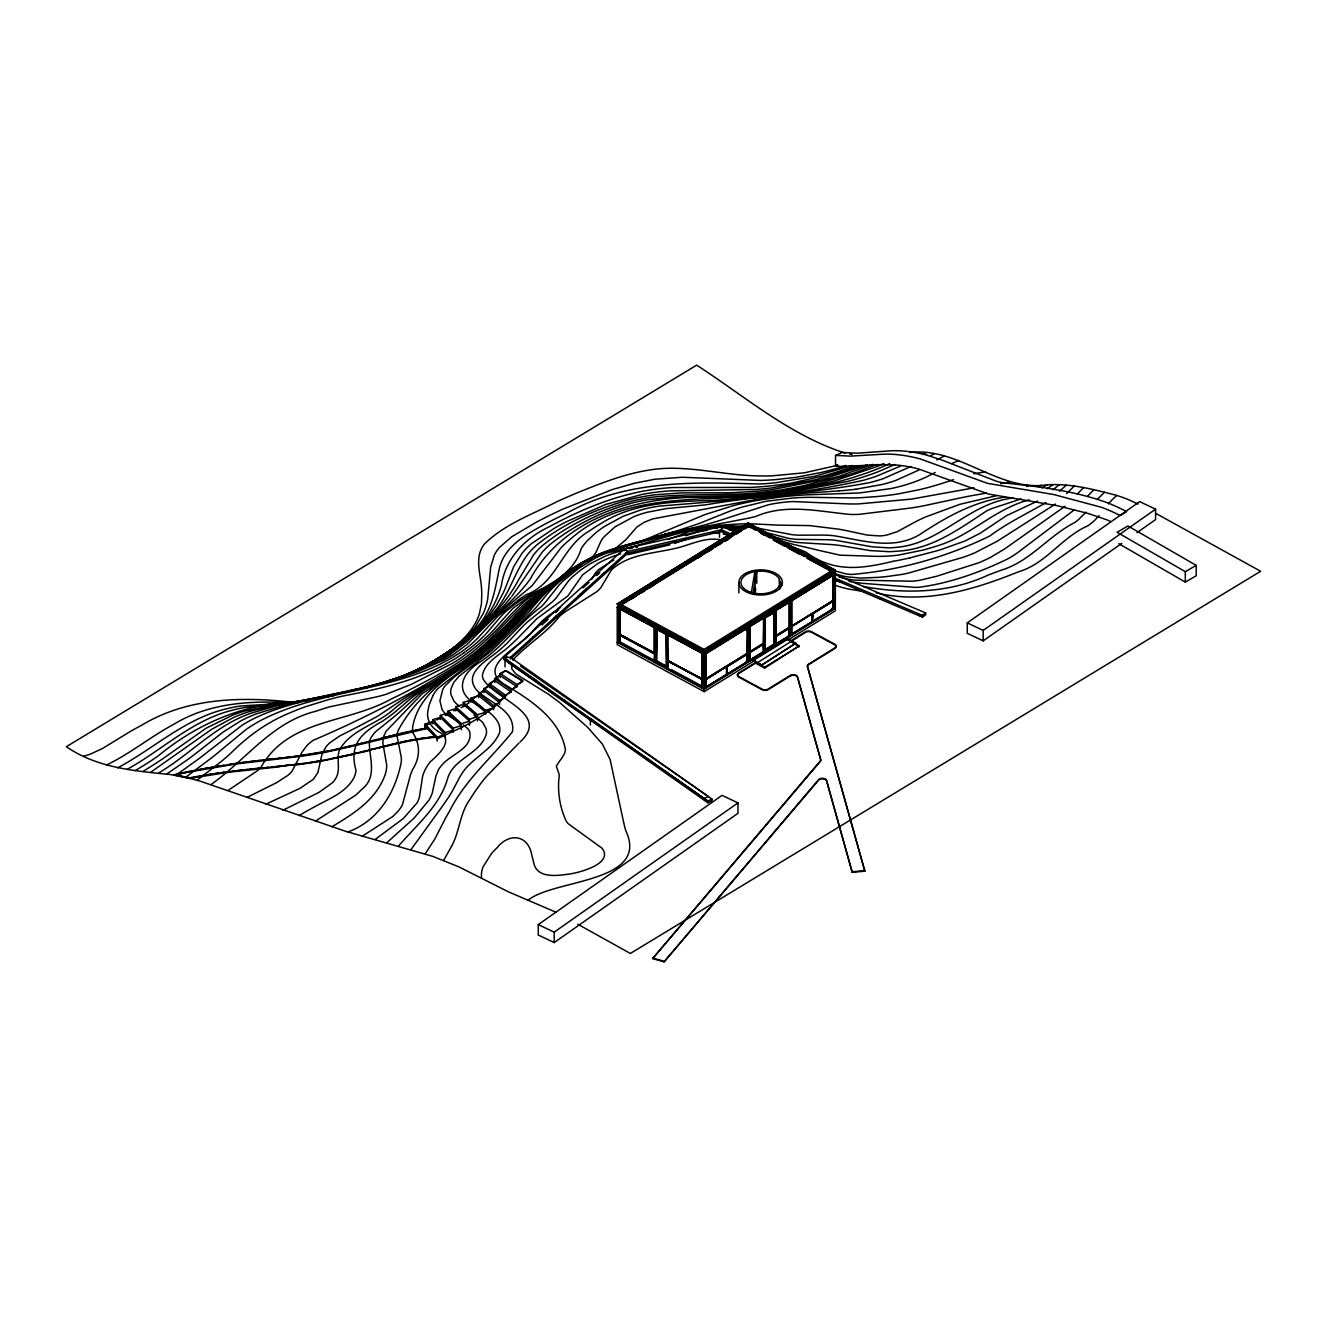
<?xml version="1.0" encoding="UTF-8"?>
<svg xmlns="http://www.w3.org/2000/svg" width="1327" height="1327" viewBox="0 0 1327 1327"><rect width="100%" height="100%" fill="white"/><g stroke="black" fill="none" stroke-linecap="round" stroke-linejoin="round"><path stroke-width="1.5" d="M619.294 608.579L619.626 634.505L654.659 653.266M667.249 634.14L667.199 668.908M667.498 660.365L666.95 634.323M774.918 610.121L775.549 610.752L789.797 601.96L775.217 610.221L775.847 636.313L775.847 610.569L774.918 610.121L775.549 645.221L775.549 610.47L775.532 636.147M511.393 663.367L511.94 669.09L516.021 674.066L548.433 694.237L559.878 702.713L587.662 727.329L602.441 744.148L610.121 759.542L623.624 822.276M751.364 592.456L754.897 571.572L754.897 593.053M759.973 571.091L756.755 571.39L753.106 592.837L756.158 593.501M753.935 592.787L754.897 587.098M755.096 592.987L755.793 588.939M779.778 585.008L779.43 579.136A19.673 11.362 0 0 0 750.219 572.8A19.673 11.362 0 0 0 747.184 590.731A19.673 11.362 0 0 0 777.97 587.778L779.778 585.008L779.778 588.956M781.819 585.29A21.763 12.573 0 0 0 754.3 570.411A21.763 12.573 0 0 0 745.741 591.61A21.763 12.573 0 0 0 781.819 585.29L782.366 582.022M591.61 579.517L594.96 573.695A52.284 30.189 0 0 1 598.991 569.283L613.804 560.044M432.818 695.796L429.417 704.305A136.482 78.791 0 0 0 428.273 709.381C425.735 718.189 430.363 726.897 437.96 731.376C455.31 739.537 439.171 753.902 430.545 761.582A83.02 47.921 0 0 0 427.311 765.944L426.382 767.454A94.781 54.722 0 0 0 423.479 773.591A91.646 52.914 0 0 0 422.6 776.411L419.315 797.56A72.371 41.784 0 0 1 416.894 803.084L403.358 818.477L375.126 839.477M451.578 846.244C459.805 831.365 459.673 813.202 470.09 799.252A442.405 255.431 0 0 1 474.485 792.319L480.639 783.66A298.741 172.477 0 0 1 486.893 776.013L518.99 743.02M451.545 846.311L443.649 860.394M512.836 660.133C527.068 644.391 546.16 633.56 559.297 616.524A99.276 57.326 0 0 1 566.082 611.216L597.067 591.494A61.258 35.365 0 0 0 601.031 587.38L610.868 570.826A42.099 24.301 0 0 1 612.427 569.018C629.363 554.155 653.133 553.525 674.083 548.648C690.206 545.43 705.981 535.693 722.867 540.421M425.237 853.792L434.874 838.913L445.208 818.825A385.626 222.637 0 0 1 449.389 811.46C464.765 780.458 491.388 758.132 512.404 731.824C515.987 710.36 489.033 702.713 476.575 690.09C461.779 671.744 490.376 659.187 501.722 648.107A189.661 109.494 0 0 0 507.611 642.683L522.058 627.14A152.688 88.163 0 0 1 527.98 621.534L552.679 601.579A97.402 56.232 0 0 0 556.677 597.299L567.774 581.906A96.871 55.933 0 0 1 572.551 576.797L580.115 570.527A146.683 84.679 0 0 1 591.394 563.129L604.2 556.677A100.852 58.222 0 0 1 616.64 552.115L625.78 549.577M442.936 805.456L448.775 796.98A279.217 161.197 0 0 0 452.391 791.008L459.822 776.975A139.634 80.615 0 0 1 462.012 773.392C471.981 757.833 491.853 750.634 499.334 733.267A39.412 22.758 0 0 0 499.798 731.177C500.694 722.452 493.627 715.651 487.258 710.791M442.389 806.219L411.071 849.462M511.84 596.321L542.046 552.364A142.42 82.224 0 0 1 550.191 544.352C574.624 524.895 603.354 510.729 633.51 502.684A113.177 65.338 0 0 1 648.555 499.615L675.078 497.044L727.677 495.95A299.238 172.775 0 0 0 749.689 494.606L783.179 490.592A299.006 172.626 0 0 0 804.361 486.727L807.828 485.997A262.282 151.427 0 0 0 820.584 483.028L851.901 473.855L876.865 464.483M510.912 597.465L505.769 603.586A224.661 129.714 0 0 1 498.255 611.415L467.071 639.349M790.394 641.074L805.439 631.785A4.263 2.455 0 0 1 811.46 631.669L834.865 644.308A4.263 2.455 0 0 1 835.065 647.775L808.558 664.13A4.263 2.455 0 0 0 807.463 666.204L864.839 871.176L852.233 872.353L826.572 780.923A4.263 2.455 0 0 0 823.005 778.899A4.263 2.455 0 0 0 818.56 780.243L664.081 961.859L652.619 958.608L820.318 760.869A4.263 2.455 0 0 0 820.7 759.392L797.494 676.753A4.263 2.455 0 0 0 794.525 674.796A4.263 2.455 0 0 0 790.179 675.476L768.184 689.045A4.263 2.455 0 0 1 762.162 689.161L738.757 676.521A4.263 2.455 0 0 1 738.558 673.054L755.279 662.737M652.619 958.608L820.318 761.449A4.263 2.455 0 0 0 820.7 759.973L797.494 677.334A4.263 2.455 0 0 0 794.525 675.377A4.263 2.455 0 0 0 790.179 676.057L768.184 689.625A4.263 2.455 0 0 1 762.162 689.741L738.757 677.102A4.263 2.455 0 0 1 738.558 673.618L755.279 663.318M664.081 961.859L818.56 779.662A4.263 2.455 0 0 1 823.005 778.319A4.263 2.455 0 0 1 826.572 780.342L852.233 872.353M1099.038 515.689L1094.808 520.184A80.897 46.694 0 0 1 1087.841 525.824C1061.782 537.12 1046.306 563.593 1018.672 571.738C973.57 589.901 925.035 604.548 876.119 592.837M534.234 629.33L542.544 620.704A124.854 72.073 0 0 1 548.665 615.546L560.674 607.351M1085.917 512.156L1078.951 519.189A89.788 51.836 0 0 1 1074.853 522.456C1048.413 535.892 1030.134 561.603 1001.056 570.228A544.352 314.283 0 0 1 988.433 574.956C948.672 593.517 904.981 594.114 862.699 586.418M533.404 630.259C523.435 646.199 472.064 666.37 507.03 685.959C531.546 700.606 560.094 719.665 565.418 749.589A42.779 24.699 0 0 1 564.274 753.985L561.785 758.264A72.089 41.618 0 0 1 560.127 760.338L556.312 766.16L558.667 772.828A35.016 20.22 0 0 1 559.198 775.996C557.29 791.157 559.679 807.098 566.115 820.932A44.305 25.578 0 0 0 568.321 823.802L602.01 848.218A32.312 18.661 0 0 1 602.956 849.496C609.309 859.581 594.96 866.531 587.33 869.285A63.663 36.758 0 0 1 579.418 871.872A66.897 38.632 0 0 1 571.589 873.697C559.148 875.455 537.335 879.552 533.769 863.048A147.96 85.426 0 0 0 532.011 856.313C528.71 834.235 509.104 832.527 497.111 847.737A138.456 79.935 0 0 0 491.604 853.443L483.111 866.763A70.215 40.54 0 0 0 481.502 877.827M590.565 559.53L595.723 552.828L600.799 541.482A65.686 37.919 0 0 1 603.752 537.153L614.882 526.935L633.875 516.651A84.779 48.95 0 0 1 646.979 512.305L666.204 508.606L698.135 505.587A317.12 183.076 0 0 0 707.009 504.642C761.001 495.286 816.022 492.831 869.815 482.58A125.319 72.355 0 0 0 883.384 478.599L910.77 466.54M1077.441 493.943L1083.529 487.573M398.531 846.029C416.562 825.095 439.685 806.103 447.614 778.601C453.386 757.982 480.722 754.134 486.412 733.649A36.327 20.967 0 0 0 486.08 728.606L482.58 722.27L473.971 715.17M501.921 632.564L548.2 586.965L570.013 571.755M1087.941 495.817L1093.846 489.763M501.075 633.443L480.805 652.237L458.313 668.675A448.692 259.047 0 0 1 448.858 674.697L427.145 688.182A153.186 88.445 0 0 0 420.543 692.926L400.455 711.322A188.069 108.582 0 0 1 396.043 715.187L376.039 731.359A63.812 36.841 0 0 0 373.899 733.632L371.527 736.817A45.964 26.54 0 0 0 369.354 741.66C368.989 757.916 378.046 777.141 361.408 789.665A111.418 64.326 0 0 1 355.454 795.321L315.411 821.131M1097.363 499.3L1104.611 492.217M516.07 614.65L534.963 595.972A140.314 81.013 0 0 1 544.452 588.956L554.885 582.669M1066.626 493.611L1074.339 485.981M515.506 615.23C487.274 646.747 453.685 672.374 415.832 691.284M520.084 741.959C551.203 713.578 494.341 699.495 483.061 678.86A29.576 17.069 0 0 1 482.431 675.161C485.4 660.929 500.976 654.675 510.447 645.121A194.223 112.131 0 0 0 518.011 637.972L536.854 618.697L567.939 595.906L582.586 574.89L597.979 563.411A106.807 61.656 0 0 1 613.538 556.212L620.638 553.741M1073.925 510.149L1018.008 552.38A114.52 66.118 0 0 1 1007.823 558.866C979.873 572.401 949.833 583.25 918.947 587.264A49.514 28.58 0 0 1 915.066 587.38L862.732 583.333M1059.41 491.272L1066.394 485.085M506.897 656.566L503.845 659.32L707.888 802.802L712.002 800.845L712.002 799.103L510.414 657.363L503.845 657.578L503.845 659.32L704.255 798.506L708.369 796.548L520.566 666.137M541.914 624.967L548.018 619.46M555.631 612.593L558.667 609.839M583.034 587.861L589.138 582.354M596.752 575.487L599.787 572.75M730.746 535.577L721.241 531.53L627.721 553.243L510.414 659.088L510.414 657.363L627.721 551.501L721.241 529.788L730.746 533.836M392.709 816.536L397.685 811.66A70.364 40.623 0 0 0 402.446 804.693L410.59 774.47A345.8 199.647 0 0 1 412.631 769.395C419.979 758.198 420.593 744.779 413.228 733.466A51.985 30.007 0 0 1 412.564 727.544C417.988 694.751 448.244 676.886 473.739 660.183A300.731 173.621 0 0 0 481.601 653.979C522.821 621.152 551.534 569.864 604.05 552.977M386.588 842.927L414.206 818.013L429.019 800.081A94.532 54.573 0 0 0 432.27 793.048L435.969 775.831L438.491 769.693A52.383 30.239 0 0 1 442.14 764.8C450.815 754.217 472.876 748.66 469.741 731.874A25.777 14.879 0 0 0 467.336 728.208L463.372 724.94M466.192 640.128C448.609 656.284 426.962 667.033 404.752 675.327A256.194 147.911 0 0 1 392.377 680.22M1065.05 506.267L1004.29 549.179L990.324 557.473A124.688 71.99 0 0 1 978.381 562.897L936.597 576.266L919.661 580.314A58.57 33.805 0 0 1 912.097 581.209L854.306 580.098A60.395 34.867 0 0 1 845.034 578.506L839.195 576.996M581.193 593.915L583.996 591.394A53.163 30.703 0 0 0 586.667 588.408M1052.875 489.812L1059.377 484.687M392.576 816.652L362.022 836.358M1055.429 504.061L997.041 541.35L974.682 552.895A132.053 76.236 0 0 1 962.092 557.605L908.63 573.032A98.331 56.762 0 0 1 901.182 574.541L887.78 576.416A206.763 119.38 0 0 1 878.673 577.328L861.057 578.108L846.41 576.764A48.353 27.917 0 0 1 839.228 575.022L835.164 573.695M833.273 579.186L922.497 617.171L922.497 615.429L925.665 612.958L834.301 574.077M922.497 617.171L925.665 614.7L925.665 612.958M197.043 780.293L221.427 761.366A418.221 241.464 0 0 0 230.334 753.67C247.519 736.369 267.507 721.838 290.248 712.715A198.221 114.454 0 0 1 306.603 706.346L328.084 699.744A305.359 176.292 0 0 1 341.47 696.327C378.029 689.227 414.87 681.464 447.713 662.919A160.617 92.724 0 0 0 457.151 657.412L463.67 653.033M615.396 548.582L625.929 539.641L636.993 526.919L644.358 522.208L652.685 518.907L768.748 497.094A392.294 226.486 0 0 1 802.686 493.379M211.076 784.522C246.192 759.707 272.151 721.722 316.307 711.139A167.749 96.854 0 0 1 329.826 706.793L374.728 697.289A109.411 63.165 0 0 0 386.273 694.253L410.939 684.516L452.225 663.467A178.631 103.141 0 0 0 462.41 656.848L472.196 649.467A366.119 211.375 0 0 0 481.369 641.804L487.772 635.948A219.652 126.811 0 0 0 493.926 629.612A245.478 141.724 0 0 0 497.36 625.664L512.902 608.313L529.423 596.37A181.368 104.7 0 0 1 537.335 591.958L551.518 584.859M185.498 777.406L212.486 757.17A515.938 297.878 0 0 0 221.609 749.639L245.976 729.568A159.041 91.812 0 0 1 259.694 721.025C323.058 687.469 400.92 692.76 461.249 651.889A168.562 97.319 0 0 0 470.737 644.607A164.084 94.731 0 0 0 477.786 638.105L497.89 616.11L519.62 599.107A281.871 162.74 0 0 1 525.956 594.844C556.842 583.565 561.62 546.956 588.873 531.298A196.263 113.309 0 0 1 601.28 523.336C636.097 501.241 678.279 501.722 717.89 500.097A333.84 192.747 0 0 0 730.182 499.134L798.904 490.592L847.356 481.485A200.609 115.831 0 0 0 861.936 477.388A195.616 112.944 0 0 0 878.938 471.417L894.846 464.516M467.054 664.13C438.889 680.237 413.41 701.601 398.15 730.547A55.037 31.782 0 0 0 397.088 736.087L401.301 757.601A86.487 49.928 0 0 1 401.301 761.914C395.38 792.302 378.394 820.982 347.79 831.996M175.562 775.416L197.176 759.989A549.959 317.518 0 0 0 208.505 751.264L242.509 724.94A146.235 84.43 0 0 1 257.073 717.044C293.532 700.291 333.923 695.895 372.306 685.362A272.085 157.084 0 0 0 385.792 681.647L390.221 680.303A295.772 170.768 0 0 0 415.865 671.396L439.453 660.796A150.93 87.134 0 0 0 450.317 654.393L465.943 642.45L503.58 608.065A323.224 186.609 0 0 0 511.675 600.418L518.127 593.766A285.504 164.83 0 0 0 523.435 587.761L526.454 584.079A255.298 147.397 0 0 0 530.435 578.771C565.617 514.196 646.796 493.81 715.386 497.691A329.925 190.474 0 0 0 732.736 496.895A326.475 188.5 0 0 0 763.738 494.125L785.634 491.09A379.505 219.104 0 0 0 800.911 488.469L815.541 485.533A256.41 148.043 0 0 0 834.102 481.004L877.18 466.49A238.843 137.892 0 0 0 883.848 463.621M538.264 924.604L722.037 795.354L737.961 802.901L737.961 813.335L554.188 942.585L538.264 935.037L538.264 924.604L554.188 932.151L737.961 802.901M1121.779 543.373L983.174 640.858L967.267 633.311L967.267 622.877L1139.661 501.623L1155.585 509.17L1155.585 519.587L1136.99 532.674M983.174 640.858L983.174 630.425L1155.585 509.17M1047.119 488.718L1052.958 484.637M1046.058 502.551C1027.181 513.499 1007.409 522.871 989.809 535.992C946.897 556.975 898.943 570.643 851.37 574.458A36.476 21.066 0 0 1 845.365 573.745L833.522 570.461M166.721 774.023L185.448 761.151A535.511 309.174 0 0 0 195.019 754.084L222.886 732.222L240.17 721.241A138.423 79.919 0 0 1 255.647 714.059L291.21 703.227L375.723 684.865A260.44 150.366 0 0 0 389.242 681.182L406.692 675.609A326.707 188.633 0 0 0 419.382 670.998L443.069 660.514A146.335 84.48 0 0 0 453.983 654.161L466.756 644.673L492.715 618.797L532.276 585.472L561.238 547.52A144.494 83.419 0 0 1 568.935 540.421C621.401 492.815 694.369 501.855 759.193 495.369A485.052 280.047 0 0 0 784.655 491.985A533.023 307.731 0 0 0 800.015 489.547L829.425 483.824A239.673 138.373 0 0 0 852.266 477.737L865.37 473.44A232.142 134.027 0 0 0 889.77 463.587M468.564 701.9L478.632 695.099L496.68 677.832A133.048 79.57 -58.2 0 1 505.487 670.616A129.416 71.94 61.8 0 1 508.739 672.258L522.871 680.569L518.774 683.853A137.61 82.291 -58.2 0 0 511.409 690.256L493.644 707.789L479.843 717.161A146.965 105.513 -43.2 0 1 471.301 722.27L467.552 724.36A195.998 140.728 -43.2 0 1 462.028 727.246L437.197 738.791L427.626 728.009L399.609 733.731M158.593 773.011C186.51 756.49 209.318 732.305 238.711 718.239A131.323 75.821 0 0 1 250.77 713.262L277.924 705.433L345.601 691.815M439.884 657.263C453.9 648.123 467.701 637.275 475.779 622.313A138.705 80.084 0 0 0 479.445 613.538L481.452 603.868L481.784 593.6A321.98 185.896 0 0 0 481.585 589.437C481.021 574.425 473.772 557.357 484.388 544.12C504.326 524.231 531.895 514.561 556.56 501.871A603.171 348.238 0 0 1 576.349 493.196C602.607 482.447 629.529 471.831 657.976 468.912A85.575 49.414 0 0 1 667.232 468.315C699.03 467.552 730.165 476.011 761.947 475.929A145.124 83.783 0 0 0 772.364 475.829L804.344 472.81L837.868 465.263M331.932 826.738C353.513 813.915 376.503 799.468 385.212 774.454A89.539 51.687 0 0 0 386.721 765.132L382.823 742.987L383.42 736.933L386.074 731.293L422.268 693.673L451.412 673.801M150.797 772.198L211.557 729.369L233.784 717.376A124.887 72.106 0 0 1 250.504 711.239L274.059 705.483L333.84 694.801M228.062 790.411L256.94 771.087A95.312 55.021 0 0 0 260.888 767.371C288.407 718.62 346.828 723.696 390.569 699.346A686.042 396.093 0 0 0 402.363 693.639C431.209 678.578 461.066 664.18 484.72 641.306C506.532 622.363 522.191 595.989 550.622 585.605M452.109 673.37L470.952 660.564L489.132 645.735A560.094 323.357 0 0 0 498.106 637.408L529.788 604.714L562.499 575.702A129.764 74.909 0 0 1 570.212 570.743L573.048 569.117M702.381 653.465L702.381 679.208M1046.986 484.819L1041.927 487.954M143.084 771.435L155.989 763.257A488.668 282.137 0 0 0 163.685 758.115L206.199 728.175L233.005 714.971A117.39 67.777 0 0 1 245.976 710.741L270.227 705.533L325.497 697.09A354.508 204.673 0 0 0 334.105 695.448M748.378 522.855L617.221 604.034L748.378 522.855L835.346 570.112L704.106 650.645L617.967 603.967L617.967 607.069L704.173 653.647L834.567 573.198L834.567 570.096L748.362 523.518L617.967 603.967M619.593 603.735L748.445 524.231L832.974 569.897L832.974 571.141L748.445 525.475L619.593 604.979L619.593 603.735L704.106 649.401L832.974 569.897M754.897 660.382L704.189 691.666L617.221 644.673L617.221 607.136L715.153 546.707M718.637 544.551L748.378 526.222L755.61 530.137M623.259 603.802L617.221 607.501L704.189 654.493L835.346 573.579L827.385 569.316M624.154 603.221L627.704 601.031M628.534 600.534L646.962 589.155M647.924 588.574L674.929 571.904M676.123 571.191L713.528 548.084M714.888 547.271L722.253 542.693M725.454 540.752L730.995 537.302M736.021 534.217L741.461 530.85M744.845 528.793L748.378 526.587L748.362 523.518M631.254 599.14L636.446 595.923M641.638 592.721L645.104 590.581M648.571 588.442L653.763 585.24M697.604 558.203L701.087 556.046M708.303 551.601L711.753 549.461M725.62 540.918L729.087 538.779M620.671 607.434L618.996 608.463L618.996 643.213L620.671 642.185M654.228 661.891L654.808 653.465L619.925 634.605L619.925 642.683L654.808 661.526L619.327 643.048L619.925 608.562L619.327 634.688L654.808 653.166L619.925 634.323M618.88 641.223L617.221 642.251L704.189 689.244L835.346 608.33L833.555 607.368M656.898 628.882L656.301 661.377L656.898 628.882L666.668 634.157L666.668 668.957L667.846 668.227L667.846 633.493L655.72 626.941L654.228 627.787L654.228 653.531M656.301 629.247L666.088 634.522L667.846 633.493M667.846 633.775L666.867 634.323L666.867 669.073L667.796 668.543L667 634.688M655.72 626.941L655.72 661.692L654.543 662.422L654.51 627.605M668.178 660L667 660.73L702.68 679.324L667.581 660.365M716.232 642.965L719.582 640.908M722.916 638.834L734.611 631.619M835.346 570.112L704.189 651.026L617.221 603.768M833.555 572.617L702.083 653.647L702.083 679.391L667 660.431L702.083 679.391M747.035 627.621L705.466 653.266L706.097 679.358L706.097 653.597L747.665 627.953L747.035 653.365L705.466 679.009M763.274 617.602L749.324 626.211L749.954 652.303L749.954 626.543L763.904 617.951L763.274 643.346L749.324 651.955M791.174 600.385L833.373 575.072L833.373 600.832L791.489 626.593M704.189 691.666L704.189 654.128L835.346 573.198L808.16 558.518M764.667 617.752L774.454 612.444L774.454 644.59L765.297 650.23L764.667 617.752L774.454 612.444M833.373 575.072L791.804 600.733L790.925 600.252L790.925 634.986L833.057 609.027L833.041 574.259M775.217 635.981L789.167 627.372L789.167 601.629M832.742 574.74L832.742 600.484L791.804 626.477M705.466 687.369L747.035 661.725L747.035 653.664L747.665 662.073L705.466 687.369L705.466 679.308L747.35 653.531M749.324 660.315L763.274 651.723L763.274 643.645L763.904 652.055L749.324 660.315L749.324 652.254L763.589 643.529M775.217 644.341L789.167 635.733L789.167 627.654L789.797 636.081L775.217 644.341L775.217 636.263L789.482 627.538M833.057 600.667L791.174 626.427L811.875 613.655L812.506 622.064L812.506 613.638M705.782 679.474L747.665 653.713L747.665 627.953M749.639 652.42L763.904 643.695L763.904 617.951M775.532 636.446L789.797 627.721L789.797 601.96M706.097 687.718L706.097 679.64L726.184 666.536L726.814 674.945L726.798 666.502M726.483 674.415L727.113 666.685L747.665 653.995M749.954 660.664L749.954 652.585L763.904 643.977M775.847 644.69L775.847 636.612L789.797 628.003M812.19 621.534L812.821 613.804L833.373 601.114L832.742 608.861L791.174 634.505L833.373 609.193L833.373 601.114M667 668.791L702.68 687.386L702.68 679.324L667.282 660.547M764.667 649.898L773.823 644.242L773.823 612.112M752.774 660.813L787.342 639.498L799.236 645.917L764.667 667.249L752.774 659.95L787.342 638.619L795.818 643.197L761.25 665.391L795.818 643.197M788.122 639.879L835.346 610.752L835.346 573.198M864.839 871.176L807.463 666.784A4.263 2.455 0 0 1 808.558 664.711L835.065 648.356A4.263 2.455 0 0 0 834.865 644.889L811.46 632.249A4.263 2.455 0 0 0 805.439 632.365L756.208 663.533L764.667 668.111L799.236 645.917M528.279 900.088C553.724 879.204 649.998 882.969 625.896 830.934A235.144 135.752 0 0 1 624.718 826.87L623.657 822.491M562.034 577.179L558.551 579.302A144.179 83.236 0 0 0 548.947 586.02L518.874 614.036L493.495 639.879A368.342 212.652 0 0 1 487.059 646L462.476 665.242L422.401 690.073A184.669 106.624 0 0 0 409.579 699.528L397.188 710.21A182.794 105.546 0 0 1 390.038 715.883L386.837 718.189A266.644 153.949 0 0 1 381.994 721.506C360.546 733.035 348.951 745.509 356.001 770.224A59.781 34.519 0 0 1 353.894 777.838C346.115 792.335 329.693 798.489 316.042 806.036A343.577 198.37 0 0 0 303.17 813.186L299.089 815.624M556.743 581.01L536.821 595.574L485.599 646.183A284.293 164.133 0 0 1 477.156 653.614C450.981 675.244 418.519 687.535 392.908 709.945C376.238 724.791 350.544 729.734 339.413 750.186C336.096 759.127 340.939 769.262 336.046 777.838A46.03 26.573 0 0 1 332.546 782.665L319.027 792.352L282.983 810.216M135.238 770.589L140.994 767.122A467.403 269.862 0 0 0 157.664 756.357C197.275 723.431 245.877 702.58 297.845 701.784M1037.664 501.025L1006.712 515.539L979.807 533.471L964.812 541.068L939.499 550.108L910.14 557.821M434.924 660.232L427.725 664.329A232.49 134.226 0 0 1 412.68 671.844L408.766 673.602A279.582 161.413 0 0 1 378.344 683.77A269.165 155.408 0 0 1 369.337 686.208L359.982 688.547M1196.208 565.385L1127.967 525.973L1117.069 532.276L1185.31 571.672L1196.208 565.385L1196.208 575.802L1185.31 582.089L1118.81 543.705M457.4 708.784L453.817 710.824M1038.643 486.611L1041.28 485.151M556.096 582.006L558.551 580.662M450.251 712.798L445.225 715.518M117.688 767.869C153.949 748.494 185.1 718.587 226.104 708.917A95.627 55.203 0 0 1 240.95 705.947L292.885 702.796M919.097 469.957L895.576 480.523A112.712 65.073 0 0 1 882.239 484.488L855.815 489.248M500.113 673.502L505.487 670.616L522.871 681.414L517.016 684.55L500.113 673.502L500.113 677.583M494.739 682.609L494.739 678.512L500.113 675.642L517.016 686.689L511.177 689.824L511.177 691.964L505.338 695.099L505.338 697.239L499.499 700.374L499.499 704.455M489.381 687.618L489.381 683.538L494.739 680.651L511.177 691.964M484.007 692.644L484.007 688.564L489.381 685.677L505.338 697.239M478.632 697.67L478.632 693.573L484.007 690.703L499.499 702.514L493.644 705.649L493.644 709.729M935.17 472.495L927.739 476.327A120.077 69.319 0 0 1 917.72 480.689A123.444 71.276 0 0 1 891.014 488.552L859.531 492.964L806.484 494.855A250.936 144.875 0 0 0 781.105 496.945L760.089 499.914A233.038 134.541 0 0 0 733.317 505.653L705.168 514.494L636.943 543.058M936.829 459.855L944.277 456.073M441.874 717.293L436.815 719.914M555.366 582.935C520.284 598.975 500.478 634.19 469.891 656.417A187.024 107.985 0 0 1 460.95 663.019C413.825 692.86 364.278 718.521 313.155 740.333A58.421 33.722 0 0 0 306.653 745.874L301.975 752.21L292.106 771.12A53.909 31.118 0 0 1 287.777 775.416L276.563 782.698L247.038 797.378M435.14 720.777L425.038 725.969L437.197 738.94M922.58 454.498L925.815 452.872M930.592 455.692L934.075 453.934M359.982 725.67L377.747 716.165L398.647 702.165A320.752 185.183 0 0 1 415.832 691.284M359.335 725.985L339.413 736.153L329.693 742.921A51.438 29.692 0 0 0 325.845 747.084L321.914 754.549L317.899 772.546L313.471 779.181L300.084 788.304L265.782 804.228M900.602 466.042L876.566 476.177A154.33 89.108 0 0 1 863.213 480.324C796.266 495.253 727.544 500.661 659.287 506.101A96.058 55.469 0 0 0 640.327 510.115L623.192 516.269L604.614 526.371A142.52 82.274 0 0 0 595.193 533.288L587.214 540.786A106.989 61.772 0 0 0 581.193 548.681C573.662 573.612 549.594 585.124 527.864 595.84A175.048 101.068 0 0 0 522.971 598.809A188.169 108.632 0 0 0 514.08 604.896L507.096 610.453A135.089 77.994 0 0 0 500.959 616.342L485.981 633.924A203.213 117.323 0 0 1 463.604 653M106.442 765.015C129.714 754.001 150.714 736.618 173.87 724.26C209.119 702.713 251.085 700.457 291.177 702.829M735.34 531.961L722.021 526.305L624.154 549.013L503.845 657.578L707.888 801.06L712.002 799.103M951.708 463.604L958.708 460.552M1029.304 499.881C994.935 508.556 970.518 536.174 936.746 546.027A186.244 107.52 0 0 1 923.028 550.058L898.445 555.084A88.975 51.371 0 0 1 884.064 556.278L881.095 556.345A103.44 59.715 0 0 1 876.716 556.361L840.024 555.167L817.2 549.992A183.707 106.06 0 0 0 808.923 547.968L793.745 544.485A154.098 88.959 0 0 1 783.693 541.698L780.492 540.703M589.901 559.745L574.823 567.276A120.973 69.833 0 0 0 565.916 573.015L535.146 600.119L511.724 624.735A339.082 195.766 0 0 1 507.395 629.247L481.004 653.514A331.053 191.138 0 0 1 467.038 664.13M1110.135 521.196A192.233 110.987 60 0 0 1106.934 519.852L1088.024 513.416L1057.088 505.67L988.416 494.026L918.184 468.846A250.488 144.61 60 0 0 897.152 465.08L881.261 464.583L842.396 466.474A183.143 105.729 60 0 1 835.546 465.843L835.546 455.41L842.098 452.474L857.06 453.204L891.943 450.732A243.322 140.48 60 0 1 926.943 455.144M403.64 676.057L406.311 674.896A253.739 146.501 0 0 0 421.604 667.564L436.102 659.453A297.911 171.996 0 0 0 449.87 650.578L459.308 643.661A310.85 179.477 0 0 0 468.746 635.915C484.62 623.109 495.883 605.145 501.39 585.572C505.222 558.501 525.426 537.75 549.56 526.62A390.055 225.192 0 0 1 564.406 518.857C593.169 504.658 623.723 493.329 655.671 489.165A139.186 80.35 0 0 1 672.855 487.54L749.838 487.407A196.977 113.724 0 0 0 792.534 482.829L825.776 475.431L856.479 465.744M1026.716 486.528L1029.221 485.466M872.735 464.317L839.178 476.293L807.596 484.753M867.327 464.798L820.998 479.976L772.115 489.646A212.652 122.764 0 0 1 758.215 491.156L733.018 492.616A294.412 169.972 0 0 1 726.649 492.765L680.701 492.914L654.941 494.822A134.326 77.547 0 0 0 632.564 498.836C598.278 507.859 564.821 522.705 536.937 544.8A130.776 75.506 0 0 0 528.212 553.741C514.793 571.356 509.651 593.899 495.104 610.918A179.278 103.506 0 0 1 488.784 618.233L476.094 630.159A605.842 349.781 0 0 1 466.507 638.287L463.455 640.775A320.869 185.249 0 0 1 452.441 649.135L433.912 661.111A208.455 120.342 0 0 1 419.116 668.858L403.143 675.791A259.528 149.835 0 0 1 379.024 684.284M1021.126 498.886L993.027 508.158A65.537 37.836 0 0 0 986.89 510.762C959.172 528.909 931.355 549.693 896.621 551.219A61.639 35.58 0 0 1 889.04 551.667L869.832 550.572L844.088 546.11A85.326 49.265 0 0 0 831.979 544.601L797.892 542.527A73.897 42.663 0 0 1 790.527 541.3L771.402 536.091M860.576 465.843L816.503 479.545L771.982 487.905A201.604 116.394 0 0 1 756.208 489.447L670.351 490.857A147.944 85.409 0 0 0 662.405 491.504A141.724 81.826 0 0 0 642.235 494.374L605.61 504.476L565.982 521.926A363.548 209.882 0 0 0 554.951 527.881L531.546 543.589A121.47 70.132 0 0 0 522.058 553.276L513.748 566.529L505.952 586.634A289.8 167.318 0 0 1 502.933 593.418L496.165 605.892L487.755 617.818A169.856 98.065 0 0 1 482.199 623.922L461.365 642.168A296.054 170.918 0 0 1 452.092 649.102A301.909 174.301 0 0 1 441.957 655.903L431.54 662.306A308.975 178.382 0 0 1 416.877 670.268A300.25 173.339 0 0 1 401.517 677.566M605.427 552.463L668.99 533.139M668.062 539.475L689.028 531.845L706.445 528.528A52.466 30.289 0 0 1 717.476 528.345M689.476 538.115L674.547 543.473M685.628 535.693L698.931 531.596A39.644 22.891 0 0 1 707.158 530.302M852.199 465.478L815.077 476.177L775.781 482.746A180.19 104.037 0 0 1 759.243 484.023C693.673 481.966 625.465 479.76 566.181 513.516A436.483 251.997 0 0 0 545.049 524.082C527.482 533.802 507.312 544.402 500.428 564.672A165.477 95.544 0 0 0 499.533 567.541C495.187 588.342 492.499 610.155 477.405 626.576A158.228 91.347 0 0 1 472.594 631.785L463.82 639.846A257.206 148.491 0 0 1 456.538 645.718L440.896 656.55A299.968 173.19 0 0 1 426.597 664.993L422.931 666.967A277.277 160.086 0 0 1 403.922 676.239M659.27 536.755L662.123 535.793M618.929 548.499C655.936 535.843 694.419 524.364 734.013 526.487A71.011 40.988 0 0 1 741.345 527.167M691.682 537.335L693.872 536.589M846.145 465.429L835.927 468.647A199.813 115.366 0 0 1 820.633 472.611L795.752 477.355L775.3 479.661A165.643 95.644 0 0 1 760.437 480.424L682.542 477.256L654.991 479.213L634.754 483.161L612.195 489.597L563.013 509.054A528.229 304.961 0 0 0 536.44 522.125L511.641 536.821L499.483 547.454A78.509 45.334 0 0 0 494.39 554.902L490.658 567.259L487.722 598.941A187.455 108.217 0 0 1 486.362 604.88A171.117 98.795 0 0 1 483.21 613.605L474.784 627.704L462.642 640.427A212.585 122.731 0 0 1 448.791 651.341L425.585 665.739A321.549 185.647 0 0 1 408.152 674.68M664.346 535.046L666.502 534.317M953.566 479.661L940.677 483.874A215.372 124.34 0 0 1 929.348 487.158A219.237 126.579 0 0 1 919.959 489.547L898.694 493.81A203.197 117.307 0 0 1 877.363 496.53L861.057 497.691A161.595 93.288 0 0 1 852.316 497.94L809.105 497.31A167.965 96.971 0 0 0 792.683 498.007L765.745 501.341L742.49 506.98A164.863 95.179 0 0 0 729.452 511.343L700.955 522.772A201.522 116.345 0 0 1 694.651 525.061L668.642 533.62M470.985 698.118L478.632 695.713L493.644 707.789L485.582 710.31L470.985 698.118L470.985 702.199M463.322 702.431L470.985 700.042L485.582 712.234L477.521 714.755L463.322 702.431L463.322 706.528M455.659 706.76L463.322 704.355L477.521 716.696L469.459 719.217L455.659 706.76L455.659 710.841M448.012 711.073L455.659 708.684L469.459 721.142L461.381 723.663L448.012 711.073L448.012 715.17M440.348 715.402L448.012 713.014L461.381 725.587L453.32 728.108L440.348 715.402L440.348 719.483M432.685 719.715L440.348 717.326L453.32 730.032L445.258 732.554L432.685 719.715L432.685 723.812M425.038 724.044L432.685 721.656L445.258 734.495L437.197 737.016L425.038 724.044L425.038 728.125M1013.098 498.007C969.241 502.883 940.976 543.39 897.035 547.271A52.748 30.455 0 0 1 888.708 547.869L872.055 546.807L834.816 540.172A60.362 34.85 0 0 0 828.446 539.741L796.548 539.359A59.118 34.137 0 0 1 788.669 538.347L763.854 531.961M654.974 538.231L661.045 536.44M651.358 538.762L669.704 533.636A162.408 93.769 0 0 1 690.77 529.357M627.804 554.686L669.936 544.816M659.602 535.693L623.839 545.729A244.45 141.126 0 0 0 610.453 550.025C575.172 560.458 548.068 587.032 524.596 614.169A292.106 168.645 0 0 1 520.483 618.664A267.938 154.695 0 0 1 517.762 621.467C493.943 647.294 464.815 666.917 437.711 688.73A80.449 46.445 0 0 0 432.834 695.796M674.663 532.824L676.919 532.193M664.047 535.594L667.05 534.764M679.175 531.563L683.77 530.336M365.688 688.149L367.197 687.751M661.211 535.146C689.327 527.615 718.604 524.629 747.632 523.684M686.059 529.738L706.827 524.331A282.618 163.171 0 0 0 719.997 520.416L767.935 504.89A82.921 47.872 0 0 1 777.722 503.049L782.83 502.386A96.722 55.834 0 0 1 793.164 501.556L848.086 503.912A119.53 69.004 0 0 0 858.569 503.912L911.433 499.118L973.935 487.838M374.778 740.035L380.584 738.542M364.179 687.95L367.015 687.22A260.755 150.548 0 0 0 375.641 684.832A268.203 154.844 0 0 0 405.797 674.68L429.417 664.097A182.064 105.115 0 0 0 439.088 658.706C467.17 639.996 494.772 618.349 512.952 589.453A328.88 189.877 0 0 0 515.042 586.103A345.849 199.68 0 0 0 518.99 579.153L533.703 554.653A136.913 79.056 0 0 1 542.129 545.845C568.603 524.381 600.318 509.452 633.211 500.81A122.233 70.58 0 0 1 639.68 499.367A124.738 72.023 0 0 1 652.635 497.177C697.305 492.267 742.738 497.824 787.093 488.8A259.13 149.603 0 0 0 806.882 484.919M372.837 740.549L375.309 739.902M379.655 738.774L382.524 738.028M373.136 740.466L333.823 749.937M381.811 738.227L386.157 737.099M370.979 741.013L366.634 742.125M1004.954 497.111C973.52 501.706 945.985 517.132 920.026 534.383C892.922 550.788 862.218 540.139 833.671 535.71A75.457 43.559 0 0 0 823.934 535.08L799.169 535.196A66.333 38.301 0 0 1 791.804 534.648L762.262 529.009A152.937 88.295 0 0 0 759.044 528.328L755.229 527.648M384.465 737.53L393.074 735.34M386.406 737.032L400.024 733.632M365.074 742.523L355.337 744.961M378.361 747.764L382.126 746.819M384.001 746.338L365.738 750.9M383.138 746.554L387.766 745.392M373.816 748.909L375.143 748.577M384.482 746.222L385.809 745.89M394.185 735.075L398.067 734.113M372.472 749.241L369.735 749.921M387.152 745.558L396.076 743.385M358.423 689.376L361.309 688.663M388.479 745.227L389.806 744.895M368.392 750.253L403.159 742.357A248.796 203.131 -1.2 0 1 423.645 738.691L435.654 737.165M369.735 750.501L364.411 751.231M391.15 744.563L394.102 743.85M367.081 750.584L360.48 752.16M365.738 751.48L337.39 757.402M352.003 745.774L350.444 746.156M349.665 746.919L424.275 729.137L427.626 728.589L431.872 733.101M363.299 751.497L353.861 753.719M356.98 689.725L346.745 692.08M349.665 746.338L345.003 747.433M348.885 747.101L326.127 752.11A338.849 276.646 -1.2 0 1 303.004 756.008L293.532 757.219M394.666 743.717L404.785 741.428A245.064 200.078 -1.2 0 1 422.069 738.359L435.654 736.585L423.645 738.111A248.796 203.131 -1.2 0 0 403.159 741.776L400.771 742.307M401.252 733.35L406.211 732.189M670.633 532.708L690.09 528.892L712.267 526.686M1009.996 481.834L1000.724 483.725M396.358 743.319L399.079 742.672M357.842 752.791L353.811 753.736M344.224 747.615L342.665 747.98M353.811 754.3L320.155 761.449L293.201 765.38M353.347 689.891L358.141 688.796M352.451 754.051L349.963 754.615M341.868 748.163L326.127 751.53A338.849 276.646 -1.2 0 1 303.004 755.428L285.753 757.518M348.835 754.864L345.435 755.627M629.131 548.797L632.531 548.051M347.16 691.5L351.904 690.455M407.853 731.824L411.768 730.961A243.206 198.569 -1.2 0 1 427.626 728.009L427.626 728.589M344.39 755.859L327.371 759.475M280.146 766.741L229.438 772.165L189.628 778.368L174.202 775.167L194.107 770.489M174.202 775.167L203.811 768.648L243.72 762.345M996.428 495.701L960.084 504.26L925.483 516.999A178.282 102.925 0 0 0 916.211 521.411L897.268 531.663L886.652 535.096A28.414 16.405 0 0 1 879.453 535.926L867.228 535.063L851.752 531.779A177.32 102.378 0 0 0 846.128 530.568A139.7 80.665 0 0 0 838.581 529.158L809.354 525.575L784.804 525.243A164.15 94.764 0 0 1 777.722 525.094L750.418 523.75M340.906 693.341L345.269 692.395M175.728 774.255L180.306 773.276M336.262 757.634L332.895 758.347M687.486 530.037L690.554 529.39M686.241 529.373C649.517 540.802 609.143 544.667 576.449 566.397C558.767 579.567 542.544 594.678 528.892 612.012A221.841 128.072 0 0 1 524.845 616.292L492.35 647.626A221.957 128.138 0 0 1 484.969 654.128L454.614 676.654L445.325 685.628A59.715 34.485 0 0 0 442.687 689.609L439.917 700.772L442.007 709.315A32.097 18.528 0 0 0 446.005 714.208L458.545 722.004M680.353 531.563L684.798 530.634M336.594 694.237L339.463 693.639M181.832 772.961L186.427 772.015M331.85 750.369L293.532 756.639M973.736 473.789L985.53 471.831M335.797 694.403L334.238 694.718M693.656 528.743L748.61 518.16A122.698 70.845 0 0 0 755.511 516.568C786.165 503.182 818.776 511.575 850.425 514.445A70.182 40.523 0 0 0 859.282 514.345L911.052 507.992A210.794 121.702 0 0 0 923.393 505.886L957.115 498.62A326.21 188.334 0 0 1 971.563 495.701L986.359 493.08M635.932 547.338L637.64 546.989M187.986 771.7L189.96 771.302M191.038 771.667L235.742 764.02L291.558 757.452M327.255 759.508L313.835 761.98A266.196 217.329 -1.2 0 1 306.106 763.174L291.028 765.032M195.65 770.191L224.014 765.198M321.963 760.537L305.592 763.241M893.137 561.321C861.621 568.835 834.169 572.899 806.285 552.347A104.252 60.196 0 0 0 799.617 549.478L787.508 545.098M195.716 776.693L189.628 777.788L174.202 774.586M196.728 776.527L197.756 776.345M198.768 776.179L199.78 775.996M200.792 775.831L203.844 775.316M695.265 528.727L698.284 528.229M205.884 774.985L189.628 778.368M205.021 775.134L207.792 774.686M206.05 774.968L218.54 773.06M208.322 774.603L224.346 772.248M228.825 764.452L238.047 763.108M693.706 528.892L696.708 528.461A210.794 121.702 0 0 1 711.985 526.67L742.506 525.99M708.436 526.719C674.166 532.658 641.571 545.679 607.501 552.812A99.177 57.26 0 0 0 595.657 557.904L578.705 568.338L562.913 581.126A129.781 74.926 0 0 0 558.667 585.506L545.679 601.911A144.759 83.568 0 0 1 540.802 607.102C519.156 623.176 503.547 645.718 481.402 661.161C459.159 674.365 453.253 694.834 481.319 706.694M220.664 772.762L230.168 771.485M239.208 762.959L240.353 762.793M241.514 762.643L271.869 759.011M304.165 763.44L276.912 766.475M244.997 762.179L246.159 762.03M226.519 771.966L235.99 770.771M247.602 761.847L250.455 761.482M302.921 701.187L307.881 700.556M251.748 761.316L257.77 760.587M232.358 771.219L256.161 768.532M292.968 757.286L291.973 756.821M237.948 770.539L241.829 770.091M258.848 760.471L260.241 760.305M291.409 756.888L281.506 757.982M263.045 759.989L264.455 759.824M243.786 769.859L247.668 769.428M267.324 759.508L270.177 759.193M282.933 757.833L284.343 757.684M271.604 759.044L274.424 758.745M278.67 758.281L281.938 757.933M249.625 769.212L253.523 768.814M290.563 765.082L284.492 765.729M273.876 758.795L279.931 758.148M288.606 765.297L282.319 765.944M255.464 768.598L258.682 768.283M257.421 768.399L260.357 768.101M259.362 768.2L262.879 767.852M261.319 768.018L263.725 767.769M280.146 766.16L282.767 765.895M263.26 767.819L277.99 766.376M278.869 766.293L280.81 766.094M267.092 767.437L267.921 767.354M271.653 766.989L275.867 766.591M852.233 871.773L864.839 870.595M298.011 702.165L245.512 707.324A101.449 58.57 0 0 0 231.727 710.376C195.517 719.45 167.484 744.978 136.349 763.97A365.721 211.159 0 0 1 126.944 769.494M802.686 493.379L838.813 490.89M295.739 702.663L298.558 702.497M711.305 526.769L724.907 527.151A63.563 36.692 0 0 1 734.81 528.494L738.077 529.158M909.725 452.49C959.355 446.718 998.286 492.35 1047.733 484.786C1070.922 483.426 1093.63 489.398 1115.858 495.17A173.323 102.411 58.8 0 1 1129.393 500.063L1138.118 504.061M713.063 526.554L721.988 526.637A65.736 37.952 0 0 1 732.189 527.532L739.156 528.743M295.772 702.58C243.239 696.41 187.787 697.073 141.11 725.57A285.836 165.029 0 0 0 130.394 731.426L102.494 748.494L90.817 753.935A50.559 29.194 0 0 1 83.717 756.125M862.019 583.266L854.074 582.254M835.546 455.41L850.491 456.123L885.441 454.083A253.557 146.385 60 0 1 920.523 459.026L987.454 483.343L1053.837 494.556L1101.443 507.296A197.059 113.774 60 0 1 1120.088 515.539L1126.64 511.675A212.884 122.913 60 0 0 1105.59 502.12C1072.614 490.426 1037.747 486.511 1003.195 482.812A163.271 94.267 60 0 1 996.428 481.253L950.016 463.206A347.84 200.825 60 0 0 940.743 459.64L926.959 455.244M863.943 591.527L849.28 589.188A82.191 47.44 0 0 1 840.97 587.115L835.529 585.423M741.876 528.693L731.21 527.084A66.234 38.234 0 0 0 727.296 526.753L705.881 527.035A81.693 47.158 0 0 0 695.066 528.196L618.88 547.835L595.607 556.229A101.399 58.537 0 0 0 584.643 562.167L559.48 581.591A202.55 116.942 0 0 0 549.809 590.979L536.108 607.517A182.695 105.48 0 0 1 532.276 611.581L491.123 651.043L459.125 676.206L453.934 682.194L451.064 688.547A42.746 24.682 0 0 0 450.948 694.386L453.734 700.739A36.642 21.166 0 0 0 456.986 704.239L459.723 706.395M728.324 529.49L736.037 531.165M848.981 581.375L851.519 581.84M723.132 534.001L727.81 535.096M737.215 529.937L731.16 528.693A59.781 34.519 0 0 0 718.388 527.333L715.153 527.25A63.779 36.824 0 0 0 699.03 528.246M652.619 958.028L664.081 961.279M835.595 580.579L840.008 581.939M833.273 577.461L922.497 615.429M967.267 622.877L983.174 630.425M556.328 912.379L508.291 891.761L459.009 866.929L432.901 856.413L345.468 831.249L200.51 781.271A392.941 232.192 58.8 0 0 170.238 774.52C134.375 771.004 96.987 767.852 66.35 746.703L696.658 365.141C744.265 395.894 788.636 434.427 843.192 452.474A171.647 101.416 58.8 0 0 845.432 453.071M619.626 608.745L654.659 627.505M702.53 679.125L667.282 660.249L667.282 634.505L702.53 653.365L702.414 688.282L704.073 687.253L705.864 688.215L705.782 653.431M619.626 634.787L654.659 653.548M619.593 608.098L619.626 642.865L654.659 661.626L654.808 627.422M667.282 668.609L702.68 687.386L667.581 668.426M759.243 532.094L770.108 537.966M773.741 539.923L804.544 556.56M748.378 526.587L750.153 527.549M761.051 533.437L764.684 535.395M773.259 540.039L784.605 546.16M788.238 548.117L799.103 553.989M806.899 558.219L814.015 562.051M815.408 562.814L819.041 564.771M820.202 565.435L826.29 568.686M831.896 573.646L833.671 574.608L833.671 609.358L831.896 608.396M789.996 599.489L791.771 600.451L791.771 635.202L789.996 634.24M788.321 600.517L790.112 601.479L790.112 636.23L788.321 635.268M812.821 613.804L812.19 621.899M799.236 646.78L790.776 641.339M747.864 625.481L749.954 626.543M763.274 651.723L764.203 652.221L763.572 617.121L763.589 651.889M752.774 659.95L761.25 664.528M747.864 660.232L749.639 661.194L749.639 626.377M746.189 661.261L747.98 662.223L747.98 627.472L746.189 626.51L746.189 630.607M618.88 606.472L706.097 653.597M617.221 607.136L704.189 654.128M727.113 666.685L726.499 674.763M619.327 634.97L654.228 653.829M656.898 661.012L666.668 666.303L666.088 634.522M621.318 642.533L666.287 666.834M671.445 669.621L702.282 686.275M655.72 661.692L667.846 668.227M619.593 642.849L702.995 687.917L702.995 653.166M1156.315 513.665L1260.65 571.273L630.342 953.466L577.826 924.239M494.739 678.512L511.177 689.824M489.381 683.538L505.338 695.099M484.007 688.564L499.499 700.374M478.632 693.573L493.644 705.649M425.038 725.969L428.074 729.054M428.638 729.634L434.908 736.369M749.058 626.095L749.639 652.138M1185.31 571.672L1185.31 582.089M791.489 600.55L791.555 635.334M791.141 600.119L791.141 634.87M789.482 601.148L789.482 635.898L749.009 660.863L749.009 626.112M787.342 638.619L787.342 639.498M780.276 582.055L780.276 586.003M779.43 579.136L779.43 587.032M765.297 618.1L765.297 650.23M764.667 667.249L764.667 668.111M756.755 571.39L756.755 583.25M747.35 627.14L747.35 661.891L705.218 687.867L705.218 653.116M738.874 582.852L738.874 592.904M722.021 528.03L722.021 526.305L721.241 531.53M719.499 531.696L719.499 537.452M707.888 801.06L707.888 802.802M704.106 649.401L704.173 653.647M702.083 679.689L702.083 687.751M667.464 633.958L667.498 668.725M666.386 634.339L666.386 666.486L656.6 661.194L656.6 629.064M655.14 627.306L655.14 662.057M627.721 553.243L627.721 551.501L624.154 549.013L624.154 550.755M590.366 719.234L590.366 724.99M554.188 932.151L554.188 942.585M517.016 684.55L517.016 686.689M505.006 659.204L505.006 666.884M485.582 710.31L485.582 714.39M477.521 714.755L477.521 720.893M469.459 719.217L469.459 725.338M461.381 723.663L461.381 729.784M453.32 728.108L453.32 732.189M445.258 732.554L445.258 736.651M437.197 737.016L437.197 741.096M678.595 780.409A2.123 1.227 0 0 1 676.206 780.027A2.123 1.227 0 0 1 676.073 778.584M650.147 760.404A2.123 1.227 0 0 1 647.742 760.023A2.123 1.227 0 0 1 647.609 758.58M621.683 740.383A2.123 1.227 0 0 1 619.294 740.018A2.123 1.227 0 0 1 619.162 738.575M593.235 720.379A2.123 1.227 0 0 1 590.83 719.997A2.123 1.227 0 0 1 590.697 718.57M564.788 700.374A2.123 1.227 0 0 1 562.383 699.992A2.123 1.227 0 0 1 562.25 698.566M536.324 680.369A2.123 1.227 0 0 1 533.918 679.988A2.123 1.227 0 0 1 533.786 678.545M507.876 660.365A2.123 1.227 0 0 1 505.156 659.668A2.123 1.227 0 0 1 506.25 658.092M532.492 636.96A2.123 1.227 0 0 1 532.674 638.436A2.123 1.227 0 0 1 530.286 638.95M556.262 615.512A2.123 1.227 0 0 1 556.477 616.955A2.123 1.227 0 0 1 554.205 617.519M580.015 594.081A2.123 1.227 0 0 1 580.247 595.508A2.123 1.227 0 0 1 577.958 596.088M603.785 572.634A2.123 1.227 0 0 1 604.001 574.06A2.123 1.227 0 0 1 601.728 574.641M627.737 551.335A2.123 1.227 0 0 1 627.688 552.695A2.123 1.227 0 0 1 625.481 553.193M675.891 540.719A2.123 1.227 0 0 1 674.663 542.013A2.123 1.227 0 0 1 672.175 541.698M722.9 530.767A2.123 1.227 0 0 1 720.03 530.584M842.23 581.541A2.123 1.227 0 0 1 839.742 581.574A2.123 1.227 0 0 1 838.913 580.214M882.007 598.46A2.123 1.227 0 0 1 879.519 598.494A2.123 1.227 0 0 1 878.69 597.133M922.215 615.147A2.123 1.227 0 0 1 919.561 615.512A2.123 1.227 0 0 1 918.466 614.069M707.059 800.413A2.123 1.227 0 0 1 704.654 800.032A2.123 1.227 0 0 1 704.521 798.605M855.815 489.248A205.934 118.899 0 0 1 838.813 490.874M739.852 527.748A68.457 39.528 0 0 0 731.492 526.802L704.836 527.018A122.349 70.646 0 0 0 688.066 529.009M910.14 557.821A234.05 135.122 0 0 1 893.137 561.338M710.509 533.172A30.339 17.516 0 0 1 718.139 533.321M1108.393 503.845A127.608 73.665 0 0 1 1116.77 495.452M852.034 454.481A171.647 101.416 58.8 0 1 849.844 454.066M469.012 702.879A185.78 135.719 -43.7 0 1 461.099 707.822M774.139 612.278L764.982 617.934L764.982 650.064L774.139 644.408L774.139 612.278M837.188 465.13L835.546 465.843L837.188 465.13"/></g></svg>
